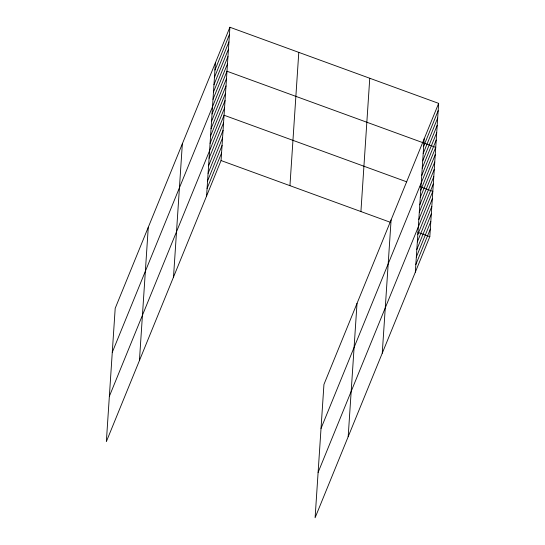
<?xml version="1.0" encoding="UTF-8"?>
<svg xmlns="http://www.w3.org/2000/svg" width="545" height="545" viewBox="0 0 545 545"><rect width="100%" height="100%" fill="white"/><g stroke="black" fill="none" stroke-linecap="round" stroke-linejoin="round"><path stroke-width="0.82" d="M139.431 360.579L148.274 227.279M173.508 277.071L182.35 143.771M206.582 196.023L215.425 62.716M229.901 27.25L115.193 308.327L106.35 441.627L221.059 160.55L229.901 27.25L438.65 103.373L429.807 236.673L315.099 517.75L323.941 384.45L438.65 103.373M289.947 185.668L298.789 52.368M360.919 211.549L369.762 78.248M348.173 436.702L357.016 303.395M382.256 353.194L391.099 219.887M415.331 272.139L424.173 138.839M214.941 70.053L229.418 34.58M214.451 77.383L228.927 41.911M213.967 84.713L228.444 49.248M213.483 92.044L227.953 56.578M212.993 99.374L227.469 63.908M112.277 352.315L226.986 71.238L435.728 147.361L321.025 428.438M212.025 114.041L226.495 78.569M211.535 121.371L226.012 85.906M211.051 128.702L225.521 93.236M210.561 136.032L225.037 100.566M210.077 143.369L224.554 107.896M109.361 396.31L224.063 115.227L406.679 181.819M209.089 158.254L223.566 122.782M208.585 165.803L223.062 130.337M208.088 173.358L222.564 137.892M207.584 180.913L222.06 145.447M207.086 188.468L221.563 152.995M423.683 146.169L438.16 110.703M423.199 153.499L437.676 118.033M422.716 160.836L437.185 125.364M422.225 168.167L436.702 132.694M421.741 175.497L436.218 140.031M420.767 190.157L435.244 154.691M420.284 197.494L434.753 162.022M419.793 204.825L434.27 169.352M419.309 212.155L433.786 176.689M418.826 219.485L433.295 184.019M318.103 472.426L432.812 191.35L420.141 186.731M417.838 234.37L432.308 198.905M417.334 241.925L431.81 206.46M416.836 249.481L431.306 214.008M416.332 257.036L430.809 221.563M415.828 264.584L430.305 229.118M221.059 160.55L390.213 222.237M417.926 232.34L429.807 236.673"/></g></svg>
